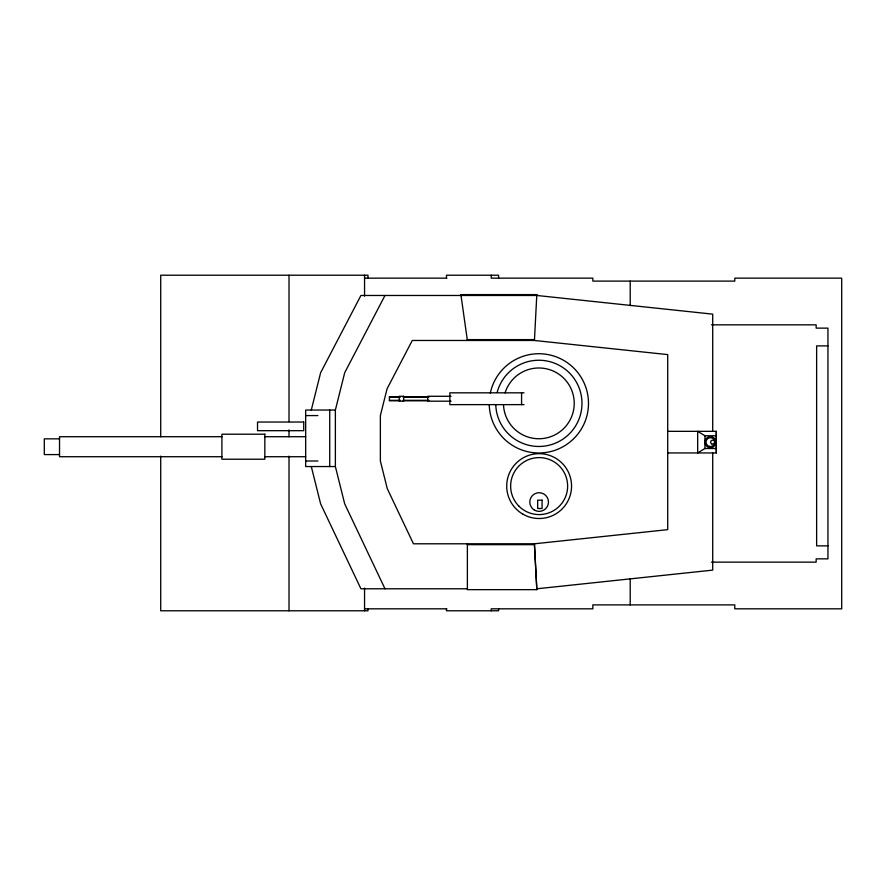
<?xml version="1.0" encoding="UTF-8"?>
<svg xmlns="http://www.w3.org/2000/svg" width="886" height="886" viewBox="0 0 886 886"><rect width="100%" height="100%" fill="white"/><g stroke="black" fill="none" stroke-linecap="round" stroke-linejoin="round"><path stroke-width="1.33" d="M536.816 294.617L534.435 340.468L667.712 354.61L667.712 529.651L534.435 543.794L413.452 543.794L387.271 488.64L380.371 461.008L380.371 415.578L387.071 388.788L412.278 340.468L534.435 340.468L534.435 339.615L467.376 339.615L467.376 340.468L460.908 294.617L536.816 294.617L536.816 295.47L712.709 314.142L712.709 431.327M667.712 452.945L716.309 452.945L716.309 431.327L667.712 431.327M311.296 410.041L320.632 372.696L360.923 295.47L536.816 295.47M384.989 588.791L344.709 503.89L335.373 466.545L335.373 410.041L344.709 372.696L384.989 295.47M715.932 448.504L704.935 448.504L697.67 452.945L697.67 431.327L704.935 435.757L715.932 435.757M467.376 543.794L467.376 589.644L536.816 589.644L536.816 588.791L712.709 570.119L712.709 452.945M364.556 278.16L446.81 278.16M711.469 324.841L816.15 324.841L816.15 328.13L827.945 328.13L827.945 558.856L816.15 558.856L816.15 562.145L711.469 562.145M827.945 345.894L816.637 345.894L816.637 545.865L827.945 545.865M524.036 392.83L449.855 392.83L449.855 404.636L524.036 404.636M451.063 396.275L427.75 396.275L427.75 401.192L451.063 401.192M399.254 396.662L389.419 396.662L389.419 400.804L399.254 400.804M403.673 396.662L427.75 396.662M389.419 397.127L400.328 397.127M403.052 397.127L428.968 397.127M389.419 400.339L400.328 400.339M403.052 400.339L428.968 400.339M403.673 400.804L427.75 400.804M335.373 410.041L305.67 410.041L305.67 466.545L335.373 466.545M305.692 415.578L317.908 415.578M221.91 436.709L59.528 436.709L59.528 456.722L221.91 456.722M264.836 436.709L305.692 436.709M59.528 438.847L44.3 438.847L44.3 454.584L59.528 454.584M264.836 456.722L305.692 456.722M305.692 461.008L317.908 461.008M467.376 544.646L534.435 544.646L536.816 589.644M467.376 588.791L360.923 588.791L320.632 503.89L311.296 466.545M364.556 608.826L446.81 608.826M536.816 588.791L534.435 543.794L534.435 544.646M716.309 431.327L716.309 452.945M704.935 435.757L704.935 448.504M630.201 281.106L630.201 305.703M630.201 578.691L630.201 604.894M521.577 392.83L521.577 404.636M498.585 278.16L498.585 275.214L446.489 275.214L446.489 278.16M498.585 608.826L498.585 610.786L446.489 610.786L446.489 608.826M491.221 275.214L491.221 278.16L592.845 278.16L592.845 281.106L734.793 281.106L734.793 278.16L841.7 278.16L841.7 608.826L734.793 608.826L734.793 604.894L592.845 604.894L592.845 608.826L491.221 608.826L491.221 610.786M460.908 294.617L460.908 295.47M367.989 278.16L367.989 275.214L160.72 275.214L160.72 436.787M367.989 608.826L367.989 610.786L160.72 610.786L160.72 456.124M364.556 275.214L364.556 296.145M364.556 588.071L364.556 610.786M329.736 410.041L329.736 466.545M289.013 275.214L289.013 421.592M289.013 429.876L289.013 436.787M289.013 456.124L289.013 610.786M490.312 393.03A49.627 49.627 0 0 1 569.078 363.991A49.627 49.627 0 0 1 561.381 447.585A49.627 49.627 0 0 1 489.238 404.647M497.212 392.199A43.115 43.115 0 0 1 566.254 370.06A43.115 43.115 0 0 1 557.826 442.081A43.115 43.115 0 0 1 495.761 404.603M505.053 392.941A35.374 35.374 0 0 1 561.923 376.539A35.374 35.374 0 0 1 554.204 435.236A35.374 35.374 0 0 1 503.503 404.669M403.673 396.286L399.254 396.286L399.254 401.192L403.673 401.192L403.673 396.286M303.721 422.035L257.538 422.035L257.538 430.685L303.721 430.685L303.721 422.035M264.836 434.206L221.91 434.206L221.91 459.225L264.836 459.225L264.836 434.206M542.077 500.158L537.658 500.158L537.658 508.509L542.077 508.509L542.077 500.158M709.287 446.4L708.224 445.957A4.419 4.419 0 0 1 707.892 438.515A4.419 4.419 0 0 1 714.78 441.361A4.419 4.419 0 0 1 709.287 446.4M708.999 447.485L707.659 446.932A5.537 5.537 0 0 1 707.25 437.595A5.537 5.537 0 0 1 715.888 441.173A5.537 5.537 0 0 1 708.999 447.485M522.917 514.168A32.428 32.428 0 0 0 571.559 486.093A32.428 32.428 0 0 0 522.917 458.007A32.428 32.428 0 0 0 522.917 514.168M518.986 506.238A28.496 28.496 0 0 0 566.663 493.469A28.496 28.496 0 0 0 531.755 458.571A28.496 28.496 0 0 0 518.986 506.238M534.468 510.126A9.336 9.336 0 0 0 548.467 502.041A9.336 9.336 0 0 0 534.468 493.956A9.336 9.336 0 0 0 534.468 510.126M711.613 443.853A1.96 1.96 0 0 0 714.57 442.147A1.96 1.96 0 0 0 711.613 440.453A1.96 1.96 0 0 0 711.613 443.853"/></g></svg>
